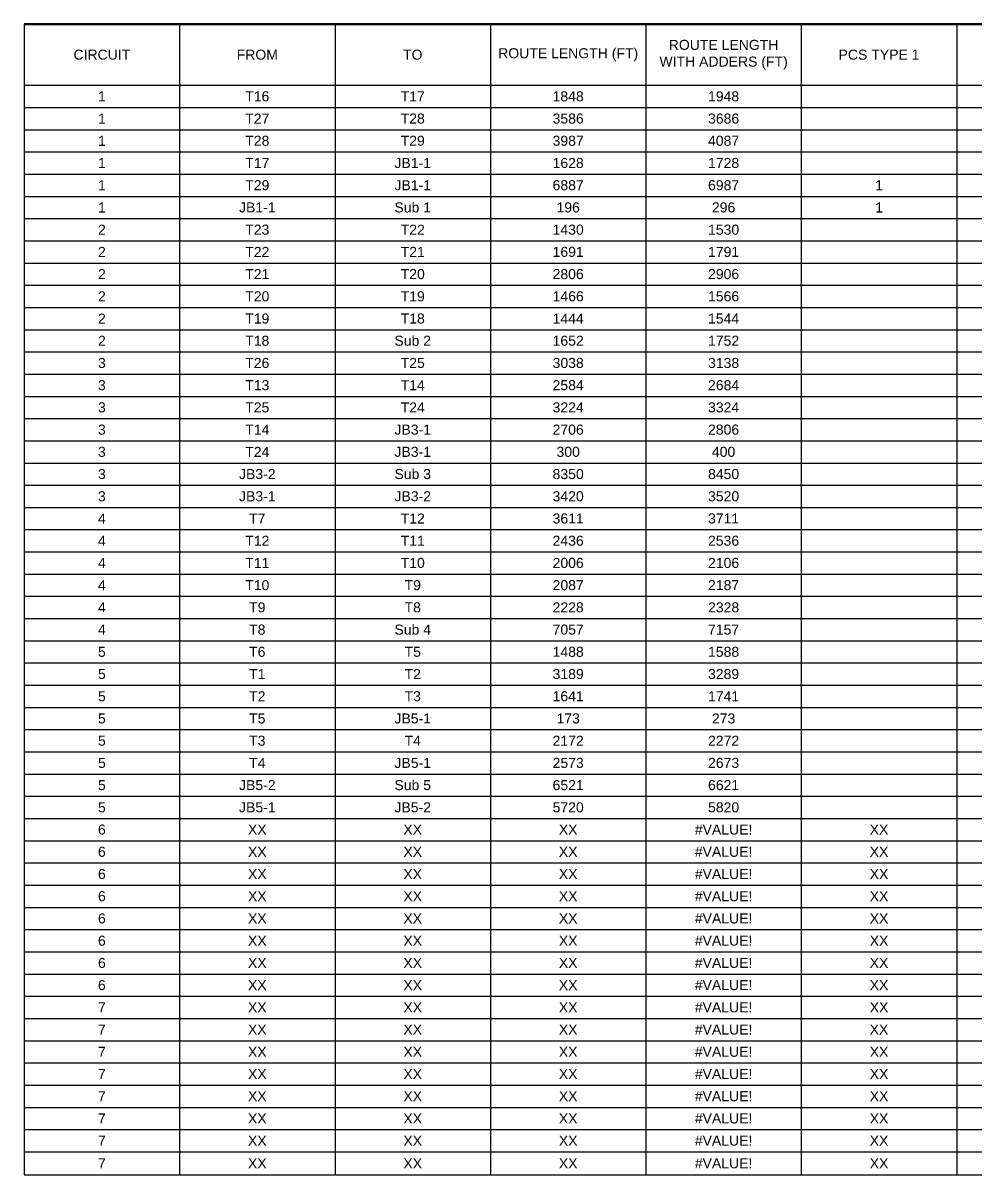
# Paper-space layout 'PV.E09.00 MV CABLE SCHEDULE' of a CAD drawing. Header units: inches. Extents: x 7.4 to 34.7, y 0 to 23.
# Drawn here: x 7.36 to 15.94, y 12.12 to 22.49 of the extents above; entities that cross this region are included whole.
import ezdxf

# ---------------------------------------------------------------- set-up
doc = ezdxf.new("R2010")
doc.units = ezdxf.units.IN
doc.header["$MEASUREMENT"] = 0
doc.layers.add('PV-AUTOTABLES', color=7, linetype='Continuous')
doc.styles.add('NEI-A', font='arial.ttf')

# ---------------------------------------------------------------- blocks, each defined once
blk = doc.blocks.new('*A2')
at = {"color": 7, "linetype": 'Continuous', "ltscale": 0.083333, "const_width": 0.0208}
blk.add_lwpolyline([(0, 0), (17.458, 0)], dxfattribs=at)
at = {"color": 7, "linetype": 'Continuous', "ltscale": 0.083333}
for points in [[(0, 0), (0, -10.358)], [(1.4, 0), (1.4, -10.358)], [(2.8, 0), (2.8, -10.358)], [(4.2, 0), (4.2, -10.358)], [(5.6, 0), (5.6, -10.358)], [(7, 0), (7, -10.358)], [(8.4, 0), (8.4, -10.358)], [(0, -0.55), (17.458, -0.55)], [(0, -0.75), (17.458, -0.75)], [(0, -0.95), (17.458, -0.95)], [(0, -1.15), (17.458, -1.15)], [(0, -1.35), (17.458, -1.35)], [(0, -1.55), (17.458, -1.55)], [(0, -1.75), (17.458, -1.75)], [(0, -1.95), (17.458, -1.95)], [(0, -2.15), (17.458, -2.15)], [(0, -2.35), (17.458, -2.35)], [(0, -2.55), (17.458, -2.55)], [(0, -2.75), (17.458, -2.75)], [(0, -2.95), (17.458, -2.95)], [(0, -3.15), (17.458, -3.15)], [(0, -3.35), (17.458, -3.35)], [(0, -3.55), (17.458, -3.55)], [(0, -3.75), (17.458, -3.75)], [(0, -3.95), (17.458, -3.95)], [(0, -4.15), (17.458, -4.15)], [(0, -4.35), (17.458, -4.35)], [(0, -4.55), (17.458, -4.55)], [(0, -4.75), (17.458, -4.75)], [(0, -4.95), (17.458, -4.95)], [(0, -5.15), (17.458, -5.15)], [(0, -5.35), (17.458, -5.35)], [(0, -5.55), (17.458, -5.55)], [(0, -5.75), (17.458, -5.75)], [(0, -5.95), (17.458, -5.95)], [(0, -6.15), (17.458, -6.15)], [(0, -6.35), (17.458, -6.35)], [(0, -6.55), (17.458, -6.55)], [(0, -6.75), (17.458, -6.75)], [(0, -6.95), (17.458, -6.95)], [(0, -7.15), (17.458, -7.15)], [(0, -7.35), (17.458, -7.35)], [(0, -7.55), (17.458, -7.55)], [(0, -7.75), (17.458, -7.75)], [(0, -7.95), (17.458, -7.95)], [(0, -8.15), (17.458, -8.15)], [(0, -8.35), (17.458, -8.35)], [(0, -8.55), (17.458, -8.55)], [(0, -8.75), (17.458, -8.75)], [(0, -8.95), (17.458, -8.95)], [(0, -9.15), (17.458, -9.15)], [(0, -9.35), (17.458, -9.35)], [(0, -9.55), (17.458, -9.55)], [(0, -9.75), (17.458, -9.75)], [(0, -9.95), (17.458, -9.95)], [(0, -10.15), (17.458, -10.15)], [(0, -10.358), (17.458, -10.358)]]:
    blk.add_lwpolyline(points, dxfattribs=at)
at = {"color": 7, "char_height": 0.09028, "width": 1.31667, "attachment_point": 5, "style": 'NEI-A'}
for s, insert in [('\\fArial|b0|i0|c0|p34;ROUTE LENGTH WITH ADDERS (FT)', (6.3, -0.275)), ('\\fArial|b0|i0|c0|p34;CIRCUIT', (0.7, -0.275)), ('\\fArial|b0|i0|c0|p34;FROM', (2.1, -0.275)), ('\\fArial|b0|i0|c0|p34;TO', (3.5, -0.275)), ('\\fArial|b0|i0|c0|p34;ROUTE LENGTH (FT)', (4.9, -0.275)), ('\\fArial|b0|i0|c0|p34;PCS TYPE 1', (7.7, -0.275)), ('\\fArial|b0|i0|c0|p34;1', (0.7, -0.65)), ('\\fArial|b0|i0|c0|p34;T16', (2.1, -0.65)), ('\\fArial|b0|i0|c0|p34;T17', (3.5, -0.65)), ('\\fArial|b0|i0|c0|p34;1848', (4.9, -0.65)), ('\\fArial|b0|i0|c0|p34;1948', (6.3, -0.65)), ('\\fArial|b0|i0|c0|p34; ', (7.7, -0.65)), ('\\fArial|b0|i0|c0|p34;1', (0.7, -0.85)), ('\\fArial|b0|i0|c0|p34;T27', (2.1, -0.85)), ('\\fArial|b0|i0|c0|p34;T28', (3.5, -0.85)), ('\\fArial|b0|i0|c0|p34;3586', (4.9, -0.85)), ('\\fArial|b0|i0|c0|p34;3686', (6.3, -0.85)), ('\\fArial|b0|i0|c0|p34; ', (7.7, -0.85)), ('\\fArial|b0|i0|c0|p34;1', (0.7, -1.05)), ('\\fArial|b0|i0|c0|p34;T28', (2.1, -1.05)), ('\\fArial|b0|i0|c0|p34;T29', (3.5, -1.05)), ('\\fArial|b0|i0|c0|p34;3987', (4.9, -1.05)), ('\\fArial|b0|i0|c0|p34;4087', (6.3, -1.05)), ('\\fArial|b0|i0|c0|p34; ', (7.7, -1.05)), ('\\fArial|b0|i0|c0|p34;1', (0.7, -1.25)), ('\\fArial|b0|i0|c0|p34;T17', (2.1, -1.25)), ('\\fArial|b0|i0|c0|p34;JB1-1', (3.5, -1.25)), ('\\fArial|b0|i0|c0|p34;1628', (4.9, -1.25)), ('\\fArial|b0|i0|c0|p34;1728', (6.3, -1.25)), ('\\fArial|b0|i0|c0|p34; ', (7.7, -1.25)), ('\\fArial|b0|i0|c0|p34;1', (0.7, -1.45)), ('\\fArial|b0|i0|c0|p34;T29', (2.1, -1.45)), ('\\fArial|b0|i0|c0|p34;JB1-1', (3.5, -1.45)), ('\\fArial|b0|i0|c0|p34;6887', (4.9, -1.45)), ('\\fArial|b0|i0|c0|p34;6987', (6.3, -1.45)), ('\\fArial|b0|i0|c0|p34;1', (7.7, -1.45)), ('\\fArial|b0|i0|c0|p34;1', (0.7, -1.65)), ('\\fArial|b0|i0|c0|p34;JB1-1', (2.1, -1.65)), ('\\fArial|b0|i0|c0|p34;Sub 1', (3.5, -1.65)), ('\\fArial|b0|i0|c0|p34;196', (4.9, -1.65)), ('\\fArial|b0|i0|c0|p34;296', (6.3, -1.65)), ('\\fArial|b0|i0|c0|p34;1', (7.7, -1.65)), ('\\fArial|b0|i0|c0|p34;2', (0.7, -1.85)), ('\\fArial|b0|i0|c0|p34;T23', (2.1, -1.85)), ('\\fArial|b0|i0|c0|p34;T22', (3.5, -1.85)), ('\\fArial|b0|i0|c0|p34;1430', (4.9, -1.85)), ('\\fArial|b0|i0|c0|p34;1530', (6.3, -1.85)), ('\\fArial|b0|i0|c0|p34; ', (7.7, -1.85)), ('\\fArial|b0|i0|c0|p34;2', (0.7, -2.05)), ('\\fArial|b0|i0|c0|p34;T22', (2.1, -2.05)), ('\\fArial|b0|i0|c0|p34;T21', (3.5, -2.05)), ('\\fArial|b0|i0|c0|p34;1691', (4.9, -2.05)), ('\\fArial|b0|i0|c0|p34;1791', (6.3, -2.05)), ('\\fArial|b0|i0|c0|p34; ', (7.7, -2.05)), ('\\fArial|b0|i0|c0|p34;2', (0.7, -2.25)), ('\\fArial|b0|i0|c0|p34;T21', (2.1, -2.25)), ('\\fArial|b0|i0|c0|p34;T20', (3.5, -2.25)), ('\\fArial|b0|i0|c0|p34;2806', (4.9, -2.25)), ('\\fArial|b0|i0|c0|p34;2906', (6.3, -2.25)), ('\\fArial|b0|i0|c0|p34; ', (7.7, -2.25)), ('\\fArial|b0|i0|c0|p34;2', (0.7, -2.45)), ('\\fArial|b0|i0|c0|p34;T20', (2.1, -2.45)), ('\\fArial|b0|i0|c0|p34;T19', (3.5, -2.45)), ('\\fArial|b0|i0|c0|p34;1466', (4.9, -2.45)), ('\\fArial|b0|i0|c0|p34;1566', (6.3, -2.45)), ('\\fArial|b0|i0|c0|p34; ', (7.7, -2.45)), ('\\fArial|b0|i0|c0|p34;2', (0.7, -2.65)), ('\\fArial|b0|i0|c0|p34;T19', (2.1, -2.65)), ('\\fArial|b0|i0|c0|p34;T18', (3.5, -2.65)), ('\\fArial|b0|i0|c0|p34;1444', (4.9, -2.65)), ('\\fArial|b0|i0|c0|p34;1544', (6.3, -2.65)), ('\\fArial|b0|i0|c0|p34; ', (7.7, -2.65)), ('\\fArial|b0|i0|c0|p34;Sub 2', (3.5, -2.85)), ('\\fArial|b0|i0|c0|p34;2', (0.7, -2.85)), ('\\fArial|b0|i0|c0|p34;T18', (2.1, -2.85)), ('\\fArial|b0|i0|c0|p34;1652', (4.9, -2.85)), ('\\fArial|b0|i0|c0|p34;1752', (6.3, -2.85)), ('\\fArial|b0|i0|c0|p34; ', (7.7, -2.85)), ('\\fArial|b0|i0|c0|p34;3', (0.7, -3.05)), ('\\fArial|b0|i0|c0|p34;T26', (2.1, -3.05)), ('\\fArial|b0|i0|c0|p34;T25', (3.5, -3.05)), ('\\fArial|b0|i0|c0|p34;3038', (4.9, -3.05)), ('\\fArial|b0|i0|c0|p34;3138', (6.3, -3.05)), ('\\fArial|b0|i0|c0|p34; ', (7.7, -3.05)), ('\\fArial|b0|i0|c0|p34;3', (0.7, -3.25)), ('\\fArial|b0|i0|c0|p34;T13', (2.1, -3.25)), ('\\fArial|b0|i0|c0|p34;T14', (3.5, -3.25)), ('\\fArial|b0|i0|c0|p34;2584', (4.9, -3.25)), ('\\fArial|b0|i0|c0|p34;2684', (6.3, -3.25)), ('\\fArial|b0|i0|c0|p34; ', (7.7, -3.25)), ('\\fArial|b0|i0|c0|p34;3', (0.7, -3.45)), ('\\fArial|b0|i0|c0|p34;T25', (2.1, -3.45)), ('\\fArial|b0|i0|c0|p34;T24', (3.5, -3.45)), ('\\fArial|b0|i0|c0|p34;3224', (4.9, -3.45)), ('\\fArial|b0|i0|c0|p34;3324', (6.3, -3.45)), ('\\fArial|b0|i0|c0|p34; ', (7.7, -3.45)), ('\\fArial|b0|i0|c0|p34;3', (0.7, -3.65)), ('\\fArial|b0|i0|c0|p34;T14', (2.1, -3.65)), ('\\fArial|b0|i0|c0|p34;JB3-1', (3.5, -3.65)), ('\\fArial|b0|i0|c0|p34;2706', (4.9, -3.65)), ('\\fArial|b0|i0|c0|p34;2806', (6.3, -3.65)), ('\\fArial|b0|i0|c0|p34; ', (7.7, -3.65)), ('\\fArial|b0|i0|c0|p34;3', (0.7, -3.85)), ('\\fArial|b0|i0|c0|p34;T24', (2.1, -3.85)), ('\\fArial|b0|i0|c0|p34;JB3-1', (3.5, -3.85)), ('\\fArial|b0|i0|c0|p34;300', (4.9, -3.85)), ('\\fArial|b0|i0|c0|p34;400', (6.3, -3.85)), ('\\fArial|b0|i0|c0|p34; ', (7.7, -3.85)), ('\\fArial|b0|i0|c0|p34;3', (0.7, -4.05)), ('\\fArial|b0|i0|c0|p34;JB3-2', (2.1, -4.05)), ('\\fArial|b0|i0|c0|p34;Sub 3', (3.5, -4.05)), ('\\fArial|b0|i0|c0|p34;8350', (4.9, -4.05)), ('\\fArial|b0|i0|c0|p34;8450', (6.3, -4.05)), ('\\fArial|b0|i0|c0|p34; ', (7.7, -4.05)), ('\\fArial|b0|i0|c0|p34;3', (0.7, -4.25)), ('\\fArial|b0|i0|c0|p34;JB3-1', (2.1, -4.25)), ('\\fArial|b0|i0|c0|p34;JB3-2', (3.5, -4.25)), ('\\fArial|b0|i0|c0|p34;3420', (4.9, -4.25)), ('\\fArial|b0|i0|c0|p34;3520', (6.3, -4.25)), ('\\fArial|b0|i0|c0|p34; ', (7.7, -4.25)), ('\\fArial|b0|i0|c0|p34;4', (0.7, -4.45)), ('\\fArial|b0|i0|c0|p34;T7', (2.1, -4.45)), ('\\fArial|b0|i0|c0|p34;T12', (3.5, -4.45)), ('\\fArial|b0|i0|c0|p34;3611', (4.9, -4.45)), ('\\fArial|b0|i0|c0|p34;3711', (6.3, -4.45)), ('\\fArial|b0|i0|c0|p34; ', (7.7, -4.45)), ('\\fArial|b0|i0|c0|p34;4', (0.7, -4.65)), ('\\fArial|b0|i0|c0|p34;T12', (2.1, -4.65)), ('\\fArial|b0|i0|c0|p34;T11', (3.5, -4.65)), ('\\fArial|b0|i0|c0|p34;2436', (4.9, -4.65)), ('\\fArial|b0|i0|c0|p34;2536', (6.3, -4.65)), ('\\fArial|b0|i0|c0|p34; ', (7.7, -4.65)), ('\\fArial|b0|i0|c0|p34;4', (0.7, -4.85)), ('\\fArial|b0|i0|c0|p34;T11', (2.1, -4.85)), ('\\fArial|b0|i0|c0|p34;T10', (3.5, -4.85)), ('\\fArial|b0|i0|c0|p34;2006', (4.9, -4.85)), ('\\fArial|b0|i0|c0|p34;2106', (6.3, -4.85)), ('\\fArial|b0|i0|c0|p34; ', (7.7, -4.85)), ('\\fArial|b0|i0|c0|p34;4', (0.7, -5.05)), ('\\fArial|b0|i0|c0|p34;T10', (2.1, -5.05)), ('\\fArial|b0|i0|c0|p34;T9', (3.5, -5.05)), ('\\fArial|b0|i0|c0|p34;2087', (4.9, -5.05)), ('\\fArial|b0|i0|c0|p34;2187', (6.3, -5.05)), ('\\fArial|b0|i0|c0|p34; ', (7.7, -5.05)), ('\\fArial|b0|i0|c0|p34;4', (0.7, -5.25)), ('\\fArial|b0|i0|c0|p34;T9', (2.1, -5.25)), ('\\fArial|b0|i0|c0|p34;T8', (3.5, -5.25)), ('\\fArial|b0|i0|c0|p34;2228', (4.9, -5.25)), ('\\fArial|b0|i0|c0|p34;2328', (6.3, -5.25)), ('\\fArial|b0|i0|c0|p34; ', (7.7, -5.25)), ('\\fArial|b0|i0|c0|p34;4', (0.7, -5.45)), ('\\fArial|b0|i0|c0|p34;T8', (2.1, -5.45)), ('\\fArial|b0|i0|c0|p34;Sub 4', (3.5, -5.45)), ('\\fArial|b0|i0|c0|p34;7057', (4.9, -5.45)), ('\\fArial|b0|i0|c0|p34;7157', (6.3, -5.45)), ('\\fArial|b0|i0|c0|p34; ', (7.7, -5.45)), ('\\fArial|b0|i0|c0|p34;5', (0.7, -5.65)), ('\\fArial|b0|i0|c0|p34;T6', (2.1, -5.65)), ('\\fArial|b0|i0|c0|p34;T5', (3.5, -5.65)), ('\\fArial|b0|i0|c0|p34;1488', (4.9, -5.65)), ('\\fArial|b0|i0|c0|p34;1588', (6.3, -5.65)), ('\\fArial|b0|i0|c0|p34; ', (7.7, -5.65)), ('\\fArial|b0|i0|c0|p34;5', (0.7, -5.85)), ('\\fArial|b0|i0|c0|p34;T1', (2.1, -5.85)), ('\\fArial|b0|i0|c0|p34;T2', (3.5, -5.85)), ('\\fArial|b0|i0|c0|p34;3189', (4.9, -5.85)), ('\\fArial|b0|i0|c0|p34;3289', (6.3, -5.85)), ('\\fArial|b0|i0|c0|p34; ', (7.7, -5.85)), ('\\fArial|b0|i0|c0|p34;5', (0.7, -6.05)), ('\\fArial|b0|i0|c0|p34;T2', (2.1, -6.05)), ('\\fArial|b0|i0|c0|p34;T3', (3.5, -6.05)), ('\\fArial|b0|i0|c0|p34;1641', (4.9, -6.05)), ('\\fArial|b0|i0|c0|p34;1741', (6.3, -6.05)), ('\\fArial|b0|i0|c0|p34; ', (7.7, -6.05)), ('\\fArial|b0|i0|c0|p34;5', (0.7, -6.25)), ('\\fArial|b0|i0|c0|p34;T5', (2.1, -6.25)), ('\\fArial|b0|i0|c0|p34;JB5-1', (3.5, -6.25)), ('\\fArial|b0|i0|c0|p34;173', (4.9, -6.25)), ('\\fArial|b0|i0|c0|p34;273', (6.3, -6.25)), ('\\fArial|b0|i0|c0|p34; ', (7.7, -6.25)), ('\\fArial|b0|i0|c0|p34;5', (0.7, -6.45)), ('\\fArial|b0|i0|c0|p34;T3', (2.1, -6.45)), ('\\fArial|b0|i0|c0|p34;T4', (3.5, -6.45)), ('\\fArial|b0|i0|c0|p34;2172', (4.9, -6.45)), ('\\fArial|b0|i0|c0|p34;2272', (6.3, -6.45)), ('\\fArial|b0|i0|c0|p34; ', (7.7, -6.45)), ('\\fArial|b0|i0|c0|p34;5', (0.7, -6.65)), ('\\fArial|b0|i0|c0|p34;T4', (2.1, -6.65)), ('\\fArial|b0|i0|c0|p34;JB5-1', (3.5, -6.65)), ('\\fArial|b0|i0|c0|p34;2573', (4.9, -6.65)), ('\\fArial|b0|i0|c0|p34;2673', (6.3, -6.65)), ('\\fArial|b0|i0|c0|p34; ', (7.7, -6.65)), ('\\fArial|b0|i0|c0|p34;5', (0.7, -6.85)), ('\\fArial|b0|i0|c0|p34;JB5-2', (2.1, -6.85)), ('\\fArial|b0|i0|c0|p34;Sub 5', (3.5, -6.85)), ('\\fArial|b0|i0|c0|p34;6521', (4.9, -6.85)), ('\\fArial|b0|i0|c0|p34;6621', (6.3, -6.85)), ('\\fArial|b0|i0|c0|p34; ', (7.7, -6.85)), ('\\fArial|b0|i0|c0|p34;5', (0.7, -7.05)), ('\\fArial|b0|i0|c0|p34;JB5-1', (2.1, -7.05)), ('\\fArial|b0|i0|c0|p34;JB5-2', (3.5, -7.05)), ('\\fArial|b0|i0|c0|p34;5720', (4.9, -7.05)), ('\\fArial|b0|i0|c0|p34;5820', (6.3, -7.05)), ('\\fArial|b0|i0|c0|p34; ', (7.7, -7.05)), ('\\fArial|b0|i0|c0|p34;6', (0.7, -7.25)), ('\\fArial|b0|i0|c0|p34;XX', (2.1, -7.25)), ('\\fArial|b0|i0|c0|p34;XX', (3.5, -7.25)), ('\\fArial|b0|i0|c0|p34;XX', (4.9, -7.25)), ('\\fArial|b0|i0|c0|p34;#VALUE!', (6.3, -7.25)), ('\\fArial|b0|i0|c0|p34;XX', (7.7, -7.25)), ('\\fArial|b0|i0|c0|p34;6', (0.7, -7.45)), ('\\fArial|b0|i0|c0|p34;XX', (2.1, -7.45)), ('\\fArial|b0|i0|c0|p34;XX', (3.5, -7.45)), ('\\fArial|b0|i0|c0|p34;XX', (4.9, -7.45)), ('\\fArial|b0|i0|c0|p34;#VALUE!', (6.3, -7.45)), ('\\fArial|b0|i0|c0|p34;XX', (7.7, -7.45)), ('\\fArial|b0|i0|c0|p34;6', (0.7, -7.65)), ('\\fArial|b0|i0|c0|p34;XX', (2.1, -7.65)), ('\\fArial|b0|i0|c0|p34;XX', (3.5, -7.65)), ('\\fArial|b0|i0|c0|p34;XX', (4.9, -7.65)), ('\\fArial|b0|i0|c0|p34;#VALUE!', (6.3, -7.65)), ('\\fArial|b0|i0|c0|p34;XX', (7.7, -7.65)), ('\\fArial|b0|i0|c0|p34;6', (0.7, -7.85)), ('\\fArial|b0|i0|c0|p34;XX', (2.1, -7.85)), ('\\fArial|b0|i0|c0|p34;XX', (3.5, -7.85)), ('\\fArial|b0|i0|c0|p34;XX', (4.9, -7.85)), ('\\fArial|b0|i0|c0|p34;#VALUE!', (6.3, -7.85)), ('\\fArial|b0|i0|c0|p34;XX', (7.7, -7.85)), ('\\fArial|b0|i0|c0|p34;6', (0.7, -8.05)), ('\\fArial|b0|i0|c0|p34;XX', (2.1, -8.05)), ('\\fArial|b0|i0|c0|p34;XX', (3.5, -8.05)), ('\\fArial|b0|i0|c0|p34;XX', (4.9, -8.05)), ('\\fArial|b0|i0|c0|p34;#VALUE!', (6.3, -8.05)), ('\\fArial|b0|i0|c0|p34;XX', (7.7, -8.05)), ('\\fArial|b0|i0|c0|p34;6', (0.7, -8.25)), ('\\fArial|b0|i0|c0|p34;XX', (2.1, -8.25)), ('\\fArial|b0|i0|c0|p34;XX', (3.5, -8.25)), ('\\fArial|b0|i0|c0|p34;XX', (4.9, -8.25)), ('\\fArial|b0|i0|c0|p34;#VALUE!', (6.3, -8.25)), ('\\fArial|b0|i0|c0|p34;XX', (7.7, -8.25)), ('\\fArial|b0|i0|c0|p34;6', (0.7, -8.45)), ('\\fArial|b0|i0|c0|p34;XX', (2.1, -8.45)), ('\\fArial|b0|i0|c0|p34;XX', (3.5, -8.45)), ('\\fArial|b0|i0|c0|p34;XX', (4.9, -8.45)), ('\\fArial|b0|i0|c0|p34;#VALUE!', (6.3, -8.45)), ('\\fArial|b0|i0|c0|p34;XX', (7.7, -8.45)), ('\\fArial|b0|i0|c0|p34;6', (0.7, -8.65)), ('\\fArial|b0|i0|c0|p34;XX', (2.1, -8.65)), ('\\fArial|b0|i0|c0|p34;XX', (3.5, -8.65)), ('\\fArial|b0|i0|c0|p34;XX', (4.9, -8.65)), ('\\fArial|b0|i0|c0|p34;#VALUE!', (6.3, -8.65)), ('\\fArial|b0|i0|c0|p34;XX', (7.7, -8.65)), ('\\fArial|b0|i0|c0|p34;7', (0.7, -8.85)), ('\\fArial|b0|i0|c0|p34;XX', (2.1, -8.85)), ('\\fArial|b0|i0|c0|p34;XX', (3.5, -8.85)), ('\\fArial|b0|i0|c0|p34;XX', (4.9, -8.85)), ('\\fArial|b0|i0|c0|p34;#VALUE!', (6.3, -8.85)), ('\\fArial|b0|i0|c0|p34;XX', (7.7, -8.85)), ('\\fArial|b0|i0|c0|p34;7', (0.7, -9.05)), ('\\fArial|b0|i0|c0|p34;XX', (2.1, -9.05)), ('\\fArial|b0|i0|c0|p34;XX', (3.5, -9.05)), ('\\fArial|b0|i0|c0|p34;XX', (4.9, -9.05)), ('\\fArial|b0|i0|c0|p34;#VALUE!', (6.3, -9.05)), ('\\fArial|b0|i0|c0|p34;XX', (7.7, -9.05)), ('\\fArial|b0|i0|c0|p34;7', (0.7, -9.25)), ('\\fArial|b0|i0|c0|p34;XX', (2.1, -9.25)), ('\\fArial|b0|i0|c0|p34;XX', (3.5, -9.25)), ('\\fArial|b0|i0|c0|p34;XX', (4.9, -9.25)), ('\\fArial|b0|i0|c0|p34;#VALUE!', (6.3, -9.25)), ('\\fArial|b0|i0|c0|p34;XX', (7.7, -9.25)), ('\\fArial|b0|i0|c0|p34;7', (0.7, -9.45)), ('\\fArial|b0|i0|c0|p34;XX', (2.1, -9.45)), ('\\fArial|b0|i0|c0|p34;XX', (3.5, -9.45)), ('\\fArial|b0|i0|c0|p34;XX', (4.9, -9.45)), ('\\fArial|b0|i0|c0|p34;#VALUE!', (6.3, -9.45)), ('\\fArial|b0|i0|c0|p34;XX', (7.7, -9.45)), ('\\fArial|b0|i0|c0|p34;7', (0.7, -9.65)), ('\\fArial|b0|i0|c0|p34;XX', (2.1, -9.65)), ('\\fArial|b0|i0|c0|p34;XX', (3.5, -9.65)), ('\\fArial|b0|i0|c0|p34;XX', (4.9, -9.65)), ('\\fArial|b0|i0|c0|p34;#VALUE!', (6.3, -9.65)), ('\\fArial|b0|i0|c0|p34;XX', (7.7, -9.65)), ('\\fArial|b0|i0|c0|p34;7', (0.7, -9.85)), ('\\fArial|b0|i0|c0|p34;XX', (2.1, -9.85)), ('\\fArial|b0|i0|c0|p34;XX', (3.5, -9.85)), ('\\fArial|b0|i0|c0|p34;XX', (4.9, -9.85)), ('\\fArial|b0|i0|c0|p34;#VALUE!', (6.3, -9.85)), ('\\fArial|b0|i0|c0|p34;XX', (7.7, -9.85)), ('\\fArial|b0|i0|c0|p34;7', (0.7, -10.05)), ('\\fArial|b0|i0|c0|p34;XX', (2.1, -10.05)), ('\\fArial|b0|i0|c0|p34;XX', (3.5, -10.05)), ('\\fArial|b0|i0|c0|p34;XX', (4.9, -10.05)), ('\\fArial|b0|i0|c0|p34;#VALUE!', (6.3, -10.05)), ('\\fArial|b0|i0|c0|p34;XX', (7.7, -10.05)), ('\\fArial|b0|i0|c0|p34;7', (0.7, -10.254)), ('\\fArial|b0|i0|c0|p34;XX', (2.1, -10.254)), ('\\fArial|b0|i0|c0|p34;XX', (3.5, -10.254)), ('\\fArial|b0|i0|c0|p34;XX', (4.9, -10.254)), ('\\fArial|b0|i0|c0|p34;#VALUE!', (6.3, -10.254)), ('\\fArial|b0|i0|c0|p34;XX', (7.7, -10.254))]:
    blk.add_mtext(s, dxfattribs=dict(at, insert=insert))

psp = doc.layouts.new('PV.E09.00 MV CABLE SCHEDULE')

# ---------------------------------------------------------------- block references
at = {"layer": 'PV-AUTOTABLES'}
psp.add_blockref('*A2', (7.371, 22.481), dxfattribs=at)

doc.saveas('drawing.dxf')
